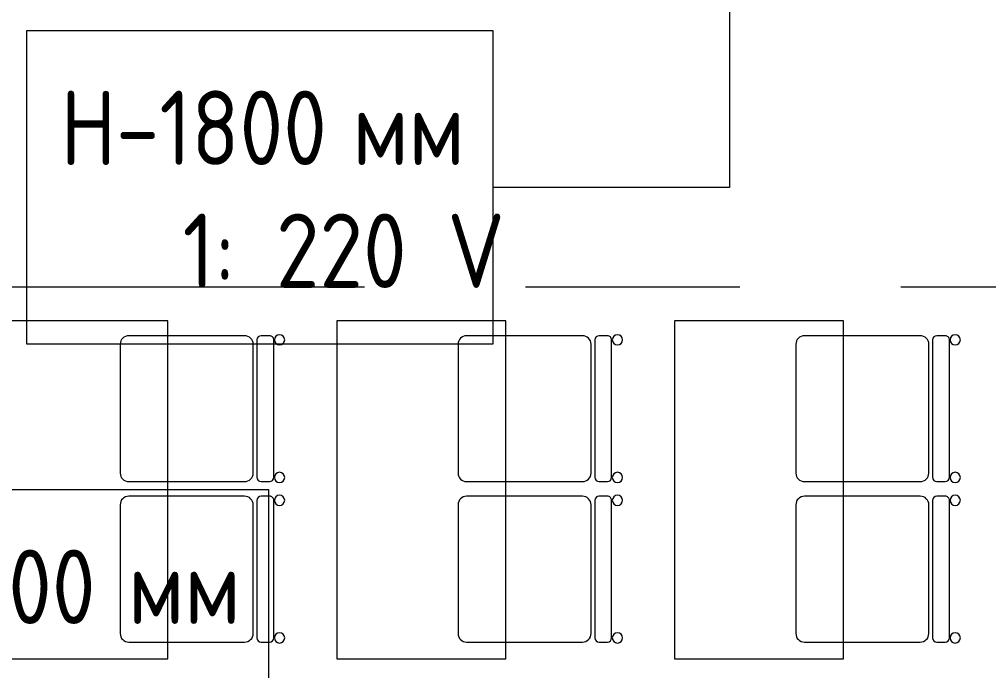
# Model space of a CAD drawing. Header units: millimetres. Extents: x 1322 to 199238, y -8553 to 29000.
# Drawn here: x 36395 to 39264, y 2465 to 4392 of the extents above; entities that cross this region are included whole.
import ezdxf

# ---------------------------------------------------------------- set-up
doc = ezdxf.new("R2010")
doc.units = ezdxf.units.MM
doc.linetypes.add('Осевая', pattern=[3175, 635, -476.25, 1587.5, -476.25])
doc.layers.add('E-ELEC-FIXT-IDEN', color=7, linetype='Continuous', lineweight=9)
doc.layers.add('Оси-2', color=7, linetype='Осевая', lineweight=9)
doc.layers.add('I-FURN-1', color=7, linetype='Continuous', lineweight=9, true_color=0xf0f0f0)
doc.styles.add('GOST Common_3', font='GOST_Common.ttf', dxfattribs={"width": 0.9, "height": 220})

# ---------------------------------------------------------------- blocks, each defined once
blk = doc.blocks.new('Стол базовый прямоугольный - 1_89-25401668-План размещения напольных электротехнических лючков и розеток 1 этажа в осях 23_1-33')
at = {"layer": 'I-FURN-1'}
for p, q in [((500, 250), (-500, 250)), ((-500, 250), (-500, -250)), ((500, -250), (500, 250)), ((-500, -250), (500, -250))]:
    blk.add_line(p, q, dxfattribs=at)
blk = doc.blocks.new('M_Стул-Breuer - 1_87-25466819-План размещения напольных электротехнических лючков и розеток 1 этажа в осях 23_1-33')
at = {"layer": 'I-FURN-1'}
for p, q in [((190.5, 241.3), (-190.5, 241.3)), ((-215.9, 215.9), (-215.9, 100)), ((215.9, 100), (215.9, 215.9)), ((-215.9, 100), (-215.9, -127)), ((215.9, -127), (215.9, 100)), ((203.2, -163.5), (-203.2, -163.5)), ((-190.5, -152.4), (190.5, -152.4)), ((-215.9, -176.2), (-215.9, -200.8)), ((215.9, -200.8), (215.9, -176.2)), ((-203.2, -213.5), (203.2, -213.5))]:
    blk.add_line(p, q, dxfattribs=at)
for centre, radius, start, end in [((-190.5, 215.9), 25.4, 90, 180), ((190.5, 215.9), 25.4, 0, 90), ((-190.5, -127), 25.4, 180, 270), ((190.5, -127), 25.4, 270, 360), ((-203.2, -176.2), 12.7, 90, 180), ((203.2, -176.2), 12.7, 360, 90), ((-203.2, -200.8), 12.7, 180, 270), ((203.2, -200.8), 12.7, 270, 360), ((-203.5, -230.6), 15.1, 360, 180), ((203.7, -230.6), 15.1, 360, 180), ((-203.5, -230.6), 15.1, 180, 360), ((203.7, -230.6), 15.1, 180, 360)]:
    blk.add_arc(centre, radius, start, end, dxfattribs=at)

msp = doc.modelspace()

# ---------------------------------------------------------------- linework, layer by layer
at = {"layer": 'E-ELEC-FIXT-IDEN'}
for p, q in [((38497.4, 5000), (38497.4, 3894.7)), ((38497.4, 3894.7), (37796.6, 3894.7))]:
    msp.add_line(p, q, dxfattribs=at)
at = {"layer": 'E-ELEC-FIXT-IDEN', "flags": 128}
for points in [[(36417.6, 4358.7), (37796.6, 4358.7), (37796.6, 3430.7), (36417.6, 3430.7)], [(35712, 3000.6), (37132.4, 3000.6), (37132.4, 2072.6), (35712, 2072.6)]]:
    msp.add_lwpolyline(points, close=True, dxfattribs=at)
at = {"layer": 'Оси-2'}
msp.add_line((9318.1, 3600), (47228.7, 3600), dxfattribs=at)

# ---------------------------------------------------------------- block references
at = {"layer": 'I-FURN-1'}
for name, p, rotation in [('Стол базовый прямоугольный - 1_89-25401668-План размещения напольных электротехнических лючков и розеток 1 этажа в осях 23_1-33', (36584.8, 3000), 90), ('Стол базовый прямоугольный - 1_89-25401668-План размещения напольных электротехнических лючков и розеток 1 этажа в осях 23_1-33', (37584.8, 3000), 90), ('Стол базовый прямоугольный - 1_89-25401668-План размещения напольных электротехнических лючков и розеток 1 этажа в осях 23_1-33', (38584.8, 3000), 90), ('M_Стул-Breuer - 1_87-25466819-План размещения напольных электротехнических лючков и розеток 1 этажа в осях 23_1-33', (36934.8, 3240), 90.00000000000006), ('M_Стул-Breuer - 1_87-25466819-План размещения напольных электротехнических лючков и розеток 1 этажа в осях 23_1-33', (37934.8, 3240), 90.00000000000006), ('M_Стул-Breuer - 1_87-25466819-План размещения напольных электротехнических лючков и розеток 1 этажа в осях 23_1-33', (38934.8, 3240), 90.00000000000006), ('M_Стул-Breuer - 1_87-25466819-План размещения напольных электротехнических лючков и розеток 1 этажа в осях 23_1-33', (36934.8, 2765), 90.00000000000006), ('M_Стул-Breuer - 1_87-25466819-План размещения напольных электротехнических лючков и розеток 1 этажа в осях 23_1-33', (37934.8, 2765), 90.00000000000006), ('M_Стул-Breuer - 1_87-25466819-План размещения напольных электротехнических лючков и розеток 1 этажа в осях 23_1-33', (38934.8, 2765), 90.00000000000006)]:
    msp.add_blockref(name, p, dxfattribs=dict(at, rotation=rotation))

# ---------------------------------------------------------------- texts
at = {"layer": 'E-ELEC-FIXT-IDEN', "char_height": 220, "attachment_point": 1, "style": 'GOST Common_3'}
for s, insert, width in [('H-1800 ', (36517.6, 4181.1), 1046.202), ('мм', (37380.8, 4181.1), 375.19), ('   1: 220 V', (36517.6, 3817.3), 1291.519), ('H-2200 ', (35812, 2823), 1096.708), ('мм', (36716.9, 2823), 375.19)]:
    msp.add_mtext(s, dxfattribs=dict(at, insert=insert, width=width))

doc.saveas('drawing.dxf')
